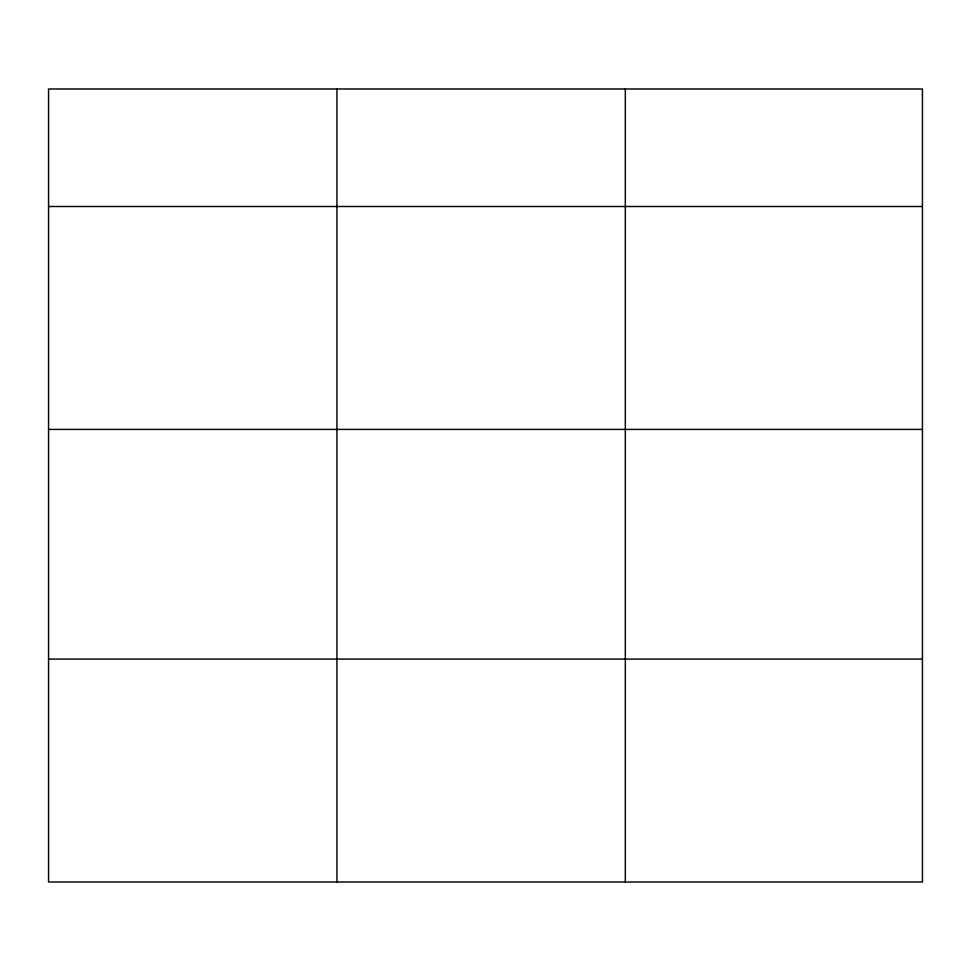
<?xml version="1.0" encoding="UTF-8"?>
<svg xmlns="http://www.w3.org/2000/svg" width="971" height="971" viewBox="0 0 971 971"><rect width="100%" height="100%" fill="white"/><g stroke="black" fill="none" stroke-linecap="round" stroke-linejoin="round"><path stroke-width="1.46" d="M922.45 429.413L922.45 88.992L48.55 88.992L48.55 882.008L922.45 882.008L922.45 429.413L48.55 429.413M48.55 206.507L922.45 206.507M48.55 659.091L922.45 659.091M625.324 88.992L625.324 882.008M336.937 88.992L336.937 882.008"/></g></svg>
